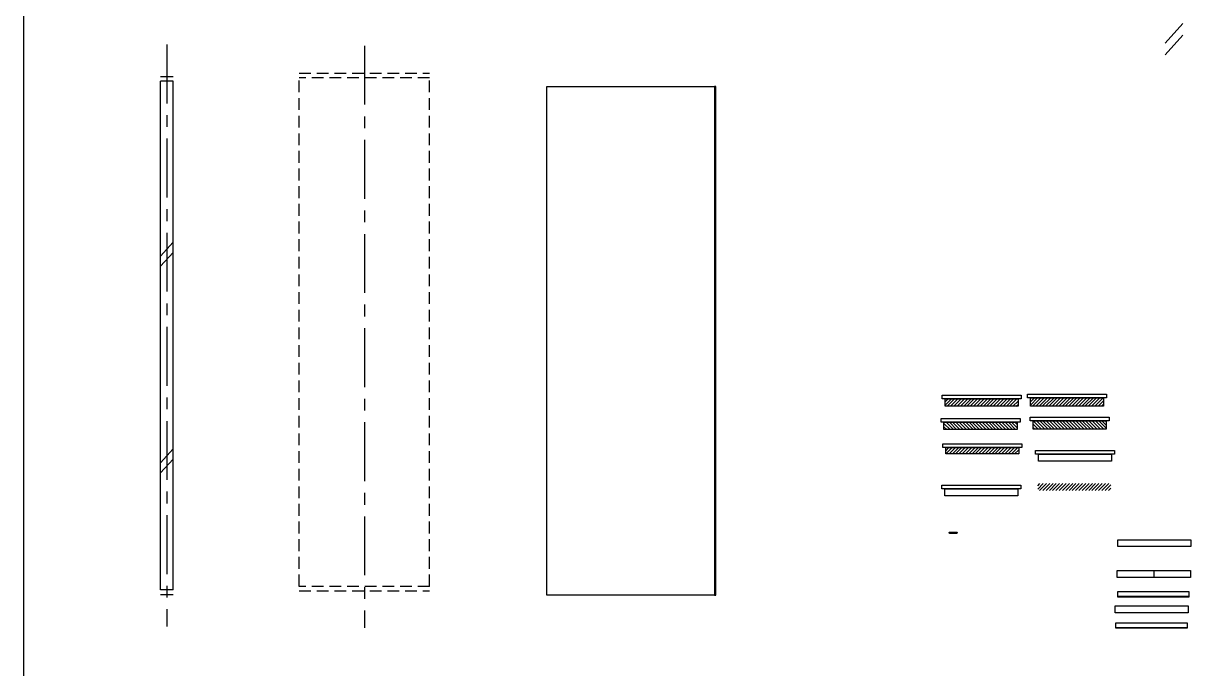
# Model space of a CAD drawing. Header units: millimetres. Extents: x -855187 to 47266, y -116283 to 213088.
# Drawn here: x -855187 to -694529, y -27855 to 60573 of the extents above; entities that cross this region are included whole.
import ezdxf

# ---------------------------------------------------------------- set-up
doc = ezdxf.new("R2010")
doc.units = ezdxf.units.MM
doc.header["$LTSCALE"] = 10
doc.linetypes.add('CENTER', pattern=[50.8, 31.75, -6.35, 6.35, -6.35])
doc.linetypes.add('HIDDEN', pattern=[9.525, 6.35, -3.175])
for name, color, linetype in [('_P16_製品', 4, 'Continuous'), ('_P16_製品寸法', 9, 'Continuous'), ('_ハッチング', 5, 'Continuous'), ('_製品', 4, 'Continuous'), ('_製品芯線', 1, 'CENTER'), ('_躯体', 8, 'Continuous')]:
    doc.layers.add(name, color=color, linetype=linetype)
pattern_1 = [(45, (258209.89, 5004.84), (-22.4506403, 22.4506403), [])]
pattern_2 = [(135, (256080.673, 4793.525), (-22.4506403, -22.4506403), [])]

# ---------------------------------------------------------------- blocks, each defined once
blk = doc.blocks.new('*U254')
at = {"layer": '_製品', "color": 5, "linetype": 'HIDDEN'}
for p, q in [((0, 25), (0, 2770)), ((704, 25), (704, 2770))]:
    blk.add_line(p, q, dxfattribs=at)
for points in [[(0, 2795), (704, 2795)], [(704, 2770), (0, 2770)], [(704, 25), (0, 25)], [(0, 0), (704, 0)]]:
    blk.add_lwpolyline(points, dxfattribs=at)
at = {"layer": '_製品芯線'}
blk.add_line((352, 2942.2), (352, -198.3), dxfattribs=at)
blk = doc.blocks.new('*U257')
at = {"layer": '_P16_製品'}
blk.add_line((904, 2745), (904, 0), dxfattribs=at)
for points in [[(904, 0), (0, 0), (0, 2745), (904, 2745)], [(904, 0), (912, 0), (912, 2745), (904, 2745)]]:
    blk.add_lwpolyline(points, dxfattribs=at)
blk = doc.blocks.new('RAIL_SUPPORT_FRONT_VIEW')
at = {"layer": '_P16_製品'}
h = blk.add_hatch(dxfattribs=at)
h.set_pattern_fill('ANSI31', color=256, scale=10, style=0)
h.set_pattern_definition([(45, (-61.893, -3395.21), (-22.45064, 22.45064), [])])
h.paths.add_polyline_path([(0, 0), (0, 87), (1000, 87), (1000, 0)])
for points in [[(1041, 87), (-41, 87), (-41, 137), (1041, 137)], [(1000, 87), (1000, 0), (0, 0), (0, 87)]]:
    blk.add_lwpolyline(points, close=True, dxfattribs=at)
blk = doc.blocks.new('*U57')
at = {"layer": '_P16_製品'}
for points in [[(1041, 95), (-41, 95), (-41, 145), (1041, 145)], [(1000, 95), (1000, 0), (0, 0), (0, 95)]]:
    blk.add_lwpolyline(points, close=True, dxfattribs=at)
blk = doc.blocks.new('PARTITION_RAIL_SUPPORT_FRONT_VIEW')
at = {"layer": '_P16_製品'}
for points in [[(1041, 95), (-41, 95), (-41, 145), (1041, 145)], [(1000, 95), (1000, 0), (0, 0), (0, 95)]]:
    blk.add_lwpolyline(points, close=True, dxfattribs=at)
blk = doc.blocks.new('P_HATCH')
at = {"layer": '_ハッチング'}
h = blk.add_hatch(dxfattribs=at)
h.set_pattern_fill('ANSI31', color=4, scale=10)
h.paths.add_polyline_path([(1000, 95), (1000, 0), (0, 0), (0, 95)])
blk = doc.blocks.new('*U217')
at = {"layer": '_ハッチング'}
h = blk.add_hatch(dxfattribs=at)
h.set_pattern_fill('ANSI31', color=4, scale=10)
h.paths.add_polyline_path([(1000, 95), (1000, 0), (0, 0), (0, 95)])
at = {"layer": '_P16_製品'}
for points in [[(1041, 95), (-41, 95), (-41, 145), (1041, 145)], [(1000, 95), (1000, 0), (0, 0), (0, 95)]]:
    blk.add_lwpolyline(points, close=True, dxfattribs=at)
blk = doc.blocks.new('PARTITION_RAIL_SUPPORT_FRONT_VIEW_85S_LEFT_RIGHT')
at = {"layer": '_ハッチング'}
h = blk.add_hatch(dxfattribs=at)
h.set_pattern_fill('ANSI31', color=4, scale=10)
h.set_pattern_definition(pattern_1)
h.paths.add_polyline_path([(0, 100), (0, 0), (1000, 0), (1000, 100)])
at = {"layer": '_P16_製品'}
for points in [[(1041, 100), (-41, 100), (-41, 150), (1041, 150)], [(1000, 100), (1000, 0), (0, 0), (0, 100)]]:
    blk.add_lwpolyline(points, close=True, dxfattribs=at)
blk = doc.blocks.new('PARTITION_RAIL_SUPPORT_FRONT_VIEW_100H_LEFT_RIGHT')
at = {"layer": '_ハッチング'}
h = blk.add_hatch(dxfattribs=at)
h.set_pattern_fill('ANSI31', color=4, scale=10)
h.set_pattern_definition(pattern_1)
h.paths.add_polyline_path([(1000, 0), (1000, 115), (0, 115), (0, 0)])
at = {"layer": '_P16_製品'}
for points in [[(1041, 115), (-41, 115), (-41, 165), (1041, 165)], [(1000, 115), (1000, 0), (0, 0), (0, 115)]]:
    blk.add_lwpolyline(points, close=True, dxfattribs=at)
blk = doc.blocks.new('PARTITION_RAIL_SUPPORT_FRONT_VIEW_85S_RIGHT_LEFT')
at = {"layer": '_ハッチング'}
h = blk.add_hatch(dxfattribs=at)
h.set_pattern_fill('ANSI31', color=4, scale=10, angle=90)
h.set_pattern_definition(pattern_2)
h.paths.add_polyline_path([(1000, 0), (1000, 100), (0, 100), (0, 0)])
at = {"layer": '_P16_製品'}
for points in [[(1041, 100), (-41, 100), (-41, 150), (1041, 150)], [(1000, 100), (1000, 0), (0, 0), (0, 100)]]:
    blk.add_lwpolyline(points, close=True, dxfattribs=at)
blk = doc.blocks.new('PARTITION_RAIL_SUPPORT_FRONT_VIEW_100H_RIGHT_LEFT')
at = {"layer": '_ハッチング'}
h = blk.add_hatch(dxfattribs=at)
h.set_pattern_fill('ANSI31', color=4, scale=10, angle=90)
h.set_pattern_definition(pattern_2)
h.paths.add_polyline_path([(1000, 0), (1001, 115), (0, 115), (0, 0)])
at = {"layer": '_P16_製品'}
for points in [[(1041, 115), (-41, 115), (-41, 165), (1041, 165)], [(1001, 115), (1000, 0), (0, 0), (0, 115)]]:
    blk.add_lwpolyline(points, close=True, dxfattribs=at)
blk = doc.blocks.new('*U17')
at = {"layer": '_製品'}
blk.add_lwpolyline([(1000, 0), (0, 0), (0, 95), (1000, 95)], close=True, dxfattribs=at)
blk = doc.blocks.new('RAIL_T_FRONT_VIEW')
at = {"layer": '_製品'}
blk.add_line((0, 95), (0, 0), dxfattribs=at)
blk.add_lwpolyline([(500, 0), (-500, 0), (-500, 95), (500, 95)], close=True, dxfattribs=at)
blk = doc.blocks.new('PARTITION_RAIL_FRONT_VIEW')
at = {"layer": '_製品'}
blk.add_lwpolyline([(1000, 0), (0, 0), (0, 95), (1000, 95)], close=True, dxfattribs=at)
blk = doc.blocks.new('*U50')
blk.add_line((0, 6), (984, 6))
blk.add_lwpolyline([(0, 0), (984, 0), (984, 65), (0, 65)], close=True)
blk = doc.blocks.new('P_WALL')
at = {"layer": '_躯体'}
for p, q in [((0, 63.2), (-95.4, -43.6)), ((0, 0), (-95.4, -106.8))]:
    blk.add_line(p, q, dxfattribs=at)
blk = doc.blocks.new('*U303')
at = {"layer": '_躯体'}
for p in [(95.4479, 1500), (95.4479, 450)]:
    blk.add_blockref('P_WALL', p, dxfattribs=at)
blk = doc.blocks.new('*U261')
at = {"layer": '_P16_製品'}
for p, q in [((0, 25), (0, 2770)), ((67, 25), (67, 2770)), ((0, 1826.5), (67, 1900.9)), ((0, 1771.9), (67, 1846.3)), ((67, 785.7), (0, 711.2)), ((67, 731), (0, 656.6))]:
    blk.add_line(p, q, dxfattribs=at)
for points in [[(0, 2795), (67, 2795)], [(67, 25), (0, 25)], [(0, 0), (67, 0)]]:
    blk.add_lwpolyline(points, dxfattribs=at)
at = {"layer": '_製品'}
blk.add_lwpolyline([(67, 2770), (0, 2770)], dxfattribs=at)
at = {"layer": '_製品芯線', "color": 1}
blk.add_line((33.5, 2967.8), (33.5, -172.8), dxfattribs=at)

msp = doc.modelspace()

# ---------------------------------------------------------------- linework, layer by layer
at = {"layer": '_P16_製品寸法'}
msp.add_lwpolyline([(-429423, -116283), (-855187, -115392), (-855090, 172860), (-429327, 171970)], close=True, dxfattribs=at)

# ---------------------------------------------------------------- block references
for name, p, xscale, yscale, zscale in [('*U261', (-836403, -17699), 25.4, 25.4, 25.4), ('*U254', (-817439, -17223), 25.4, 25.4, 25.4), ('*U257', (-783509, -17781), 25.4, 25.4, 25.4), ('PARTITION_RAIL_SUPPORT_FRONT_VIEW_100H_LEFT_RIGHT', (-717281, 8093), 10, 10, 10), ('PARTITION_RAIL_SUPPORT_FRONT_VIEW_85S_LEFT_RIGHT', (-728976, 8102), 10, 10, 10), ('PARTITION_RAIL_SUPPORT_FRONT_VIEW_100H_RIGHT_LEFT', (-716911, 4948), 10, 10, 10), ('PARTITION_RAIL_SUPPORT_FRONT_VIEW_85S_RIGHT_LEFT', (-729116, 4901), 10, 10, 10), ('PARTITION_RAIL_SUPPORT_FRONT_VIEW', (-716179, 575), 10, 10, 0.3937007874015748), ('*U57', (-729008, -4168), 10, 10, 10), ('P_HATCH', (-716282, -3452), 10, 10, 0.03937007874015748), ('PARTITION_RAIL_FRONT_VIEW', (-705303, -11144), 10, 10, 10), ('RAIL_T_FRONT_VIEW', (-700377, -15359), 10, 10, 10), ('*U50', (-705367, -18007), 10, 10, 10)]:
    msp.add_blockref(name, p, dxfattribs=dict(xscale=xscale, yscale=yscale, zscale=zscale))
at = {"xscale": 10, "yscale": 10}
for name, p in [('RAIL_SUPPORT_FRONT_VIEW', (-728875, 1568)), ('*U17', (-705666, -20212)), ('*U50', (-705608, -22272))]:
    msp.add_blockref(name, p, dxfattribs=at)
msp.add_blockref('*U217', (-728360, -9319))
at = {"layer": '_躯体', "xscale": 25.4, "yscale": 25.4, "zscale": 25.4}
msp.add_blockref('*U303', (-698844, 47537), dxfattribs=at)

doc.saveas('drawing.dxf')
